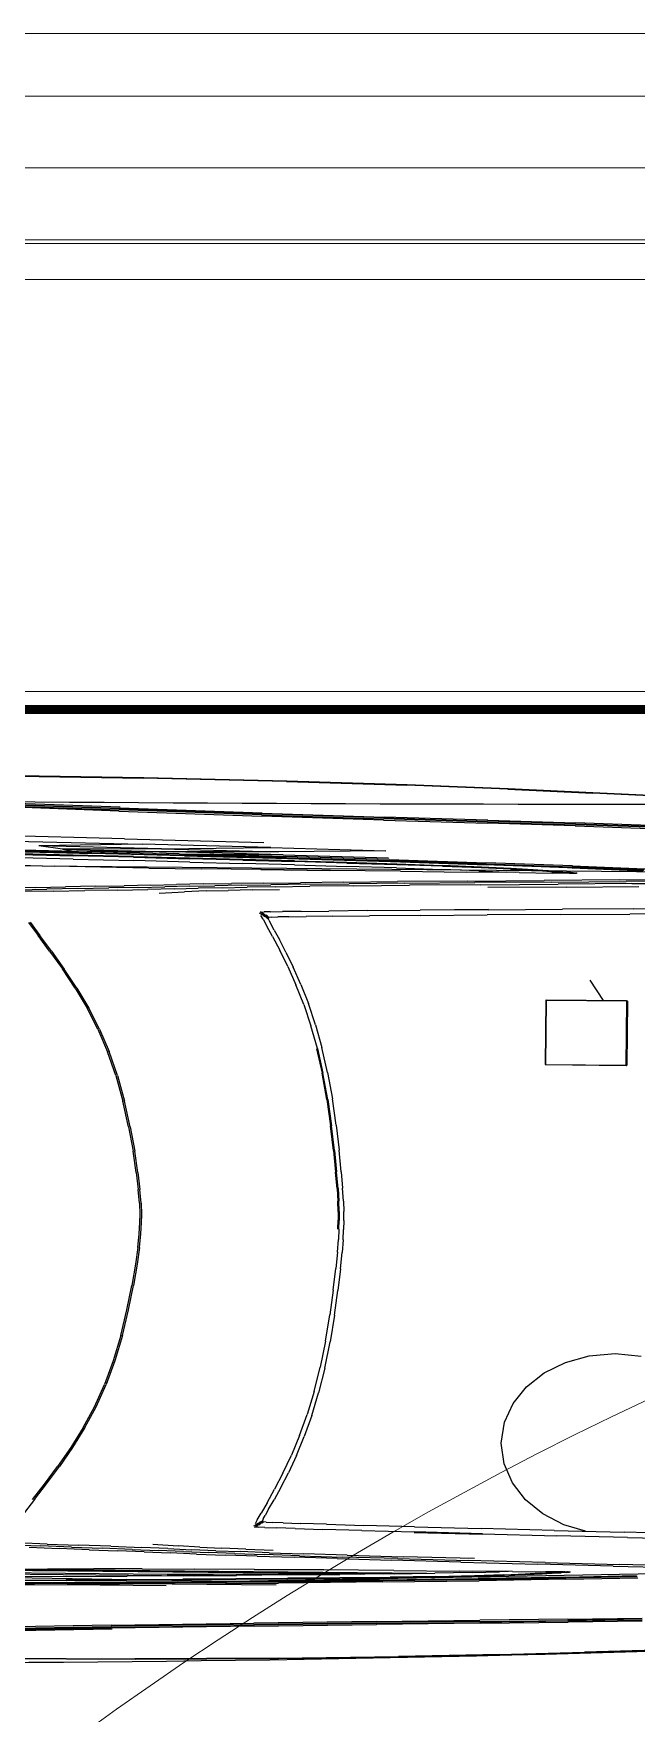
# Model space of a CAD drawing. Extents: x 526875 to 527530, y 3493038 to 3493574.
# Drawn here: x 527105.92 to 527109.29, y 3493321.5 to 3493330.87 of the extents above; entities that cross this region are included whole.
import ezdxf

# ---------------------------------------------------------------- set-up
doc = ezdxf.new("R2010")
doc.units = 0
doc.header["$LTSCALE"] = 2
doc.layers.get('0').update_dxf_attribs({"linetype": 'CONTINUOUS'})
for name, color, linetype in [('L-WATER水景', 5, 'CONTINUOUS'), ('W-_ANTICOLLISION防撞措施', 6, 'CONTINUOUS'), ('W-_BOLLARD系船栓', 4, 'CONTINUOUS'), ('W-PLASTIC_RAILINGS塑木栏杆', 6, 'CONTINUOUS')]:
    doc.layers.add(name, color=color, linetype=linetype)

# ---------------------------------------------------------------- blocks, each defined once
blk = doc.blocks.new('$matou$00000056')
at = {"color": 0, "linetype": 'Continuous'}
for p, q in [((-1582.1, 1999, 0), (-1206.7, 2013, 0)), ((-1206.2, 2012.4, 0), (-1581.7, 1998.4, 0)), ((-1580.9, 1997, 0), (-1205.4, 2011.1, 0)), ((-758.7, 2025.3, 0), (-1206.7, 2013, 0)), ((-1206.2, 2012.4, 0), (-758.2, 2024.8, 0)), ((-757.3, 2023.4, 0), (-1205.4, 2011.1, 0)), ((-758.7, 2025.3, 0), (-226, 2034.5, 0)), ((-225.5, 2034, 0), (-758.2, 2024.8, 0)), ((-757.3, 2023.4, 0), (-224.6, 2032.7, 0)), ((403.5, 2039, 0), (-226, 2034.5, 0)), ((-225.5, 2034, 0), (404, 2038.6, 0)), ((404.7, 2037.4, 0), (-224.6, 2032.7, 0)), ((-2163.4, 1971.9, 0), (-1897, 1984.8, 0)), ((-1896.6, 1984.2, 0), (-2163, 1971.3, 0)), ((-2162.5, 1969.8, 0), (-1895.9, 1982.8, 0)), ((-1582.1, 1999, 0), (-1897, 1984.8, 0)), ((-1896.6, 1984.2, 0), (-1581.7, 1998.4, 0)), ((-1580.9, 1997, 0), (-1895.9, 1982.8, 0)), ((-667.5, 1875.2, 0), (-1121.4, 1862.4, 0)), ((-667.5, 1875.2, 0), (-136.6, 1891.7, 0)), ((-135.8, 1888.1, 0), (-666.7, 1871.5, 0)), ((-666.1, 1867.1, 0), (-135.3, 1883.6, 0)), ((-135, 1878, 0), (-665.9, 1861.5, 0)), ((-138.9, 1896.5, 0), (478.2, 1917.2, 0)), ((480.1, 1912.8, 0), (-136.6, 1891.7, 0)), ((-135.8, 1888.1, 0), (480.9, 1909.3, 0)), ((481.3, 1904.9, 0), (-135.3, 1883.6, 0)), ((-135, 1878, 0), (481.5, 1899.1, 0)), ((-2110.4, 1834.9, 0), (-1834, 1843.2, 0)), ((-1833.4, 1839.4, 0), (-2109.9, 1831, 0)), ((-2109.6, 1826.5, 0), (-1833, 1834.9, 0)), ((-1832.8, 1829.2, 0), (-2109.3, 1820.7, 0)), ((-1507.3, 1852.1, 0), (-1834, 1843.2, 0)), ((-1833.4, 1839.4, 0), (-1506.6, 1848.3, 0)), ((-1506.2, 1843.7, 0), (-1833, 1834.9, 0)), ((-1832.8, 1829.2, 0), (-1505.9, 1838.1, 0)), ((-1507.3, 1852.1, 0), (-1121.4, 1862.4, 0)), ((-1120.6, 1858.6, 0), (-1506.6, 1848.3, 0)), ((-1506.2, 1843.7, 0), (-1120.2, 1854.1, 0)), ((-1119.9, 1848.5, 0), (-1505.9, 1838.1, 0)), ((-1120.6, 1858.6, 0), (-666.7, 1871.5, 0)), ((-666.1, 1867.1, 0), (-1120.2, 1854.1, 0)), ((-1119.9, 1848.5, 0), (-665.9, 1861.5, 0)), ((-360.8, 1682.9, 0), (30.1, 1690.6, 0)), ((30.1, 1690.6, 0), (-338.7, 1691.3, 0)), ((378.7, 1688.4, 0), (1.3, 1681.1, 0)), ((8.9, 1682, 0), (387, 1689.3, 0)), ((390.5, 1690.7, 0), (12.4, 1683.5, 0)), ((14.5, 1685.8, 0), (392.6, 1693.1, 0)), ((411.8, 1697.7, 0), (30.1, 1690.6, 0)), ((-1824.4, 1643.9, 0), (-2092.7, 1633.3, 0)), ((-2090.1, 1628.8, 0), (-1823.2, 1639.4, 0)), ((-1822.8, 1637.1, 0), (-2089, 1626.5, 0)), ((-2087.5, 1625, 0), (-1822.4, 1635.6, 0)), ((-1823.2, 1634.7, 0), (-2085.9, 1624.2, 0)), ((-1837.5, 1633.7, 0), (-1707.2, 1638, 0)), ((-1824.4, 1643.9, 0), (-1502.6, 1654.4, 0)), ((-1502.4, 1649.9, 0), (-1823.2, 1639.4, 0)), ((-1823.2, 1634.7, 0), (-1504.9, 1645.2, 0)), ((-1822.8, 1637.1, 0), (-1502.7, 1647.5, 0)), ((-1503.3, 1646, 0), (-1822.4, 1635.6, 0)), ((-1707.2, 1638, 0), (-1498.5, 1644.7, 0)), ((-1677.6, 1623.8, 0), (-1596, 1628.6, 0)), ((-1594.7, 1628.1, 0), (-1675.4, 1623.3, 0)), ((-1674, 1622.6, 0), (-1593.8, 1627.3, 0)), ((-1592.9, 1626.2, 0), (-1672.7, 1621.6, 0)), ((-1485.8, 1633.7, 0), (-1596, 1628.6, 0)), ((-1594.7, 1628.1, 0), (-1485.1, 1633.2, 0)), ((-1484.6, 1632.4, 0), (-1593.8, 1627.3, 0)), ((-1592.9, 1626.2, 0), (-1484.1, 1631.3, 0)), ((-1147.7, 1655.2, 0), (-1504.9, 1645.2, 0)), ((-1503.3, 1646, 0), (-1145.5, 1656.1, 0)), ((-1143.8, 1657.6, 0), (-1502.7, 1647.5, 0)), ((-1141.7, 1664.6, 0), (-1502.6, 1654.4, 0)), ((-1502.4, 1649.9, 0), (-1142.8, 1660, 0)), ((-1485.8, 1633.7, 0), (-1341, 1639, 0)), ((-1340.7, 1638.5, 0), (-1485.1, 1633.2, 0)), ((-1484.6, 1632.4, 0), (-1340.5, 1637.7, 0)), ((-1340.3, 1636.5, 0), (-1484.1, 1631.3, 0)), ((-1170.7, 1644.3, 0), (-1341, 1639, 0)), ((-1340.7, 1638.5, 0), (-1170.7, 1643.7, 0)), ((-1170.6, 1642.9, 0), (-1340.5, 1637.7, 0)), ((-1340.3, 1636.5, 0), (-1170.5, 1641.8, 0)), ((-1169.3, 1626.3, 0), (-1336.6, 1621.2, 0)), ((366.5, 1625.7, 0), (-1187.9, 1625.7, 0)), ((-1177.8, 1626, 0), (-341.3, 1639.7, 0)), ((-1170.7, 1644.3, 0), (-983.9, 1649.4, 0)), ((-984, 1648.8, 0), (-1170.7, 1643.7, 0)), ((-1170.6, 1642.9, 0), (-984, 1648, 0)), ((-984, 1646.9, 0), (-1170.5, 1641.8, 0)), ((-1169.3, 1626.3, 0), (-984, 1631.3, 0)), ((-1147.7, 1655.2, 0), (-768.2, 1664.7, 0)), ((393.4, 1626.5, 0), (-1146.2, 1626.5, 0)), ((-764, 1665.6, 0), (-1145.5, 1656.1, 0)), ((-1143.8, 1657.6, 0), (-761.5, 1667.1, 0)), ((-760, 1669.5, 0), (-1142.8, 1660, 0)), ((-1141.7, 1664.6, 0), (-756.3, 1674.1, 0)), ((-984, 1648.8, 0), (-789.8, 1653.6, 0)), ((-789.8, 1652.8, 0), (-984, 1648, 0)), ((-984, 1646.9, 0), (-789.9, 1651.7, 0)), ((-790.2, 1636.2, 0), (-984, 1631.3, 0)), ((-789.7, 1654.2, 0), (-983.9, 1649.4, 0)), ((-790.2, 1636.2, 0), (-597.8, 1640.5, 0)), ((-597.2, 1656, 0), (-789.9, 1651.7, 0)), ((-597, 1658, 0), (-789.8, 1653.6, 0)), ((-789.8, 1652.8, 0), (-597.1, 1657.2, 0)), ((-789.7, 1654.2, 0), (-596.9, 1658.6, 0)), ((-380.4, 1673.4, 0), (-768.2, 1664.7, 0)), ((-764, 1665.6, 0), (-374.2, 1674.3, 0)), ((-371, 1675.8, 0), (-761.5, 1667.1, 0)), ((-760, 1669.5, 0), (-369.1, 1678.2, 0)), ((-360.8, 1682.9, 0), (-756.3, 1674.1, 0)), ((-360.8, 1682.9, 0), (-747.3, 1682.3, 0)), ((-341.3, 1639.7, 0), (-599.2, 1640.5, 0)), ((-400.6, 1644.6, 0), (-597.8, 1640.5, 0)), ((-597.2, 1656, 0), (-399.8, 1660.2, 0)), ((-399.7, 1661.3, 0), (-597.1, 1657.2, 0)), ((-597, 1658, 0), (-399.6, 1662.1, 0)), ((-399.4, 1662.7, 0), (-596.9, 1658.6, 0)), ((831, 1643.7, 0), (-441.8, 1643.7, 0)), ((-400.6, 1644.6, 0), (-192.4, 1648.7, 0)), ((-191.4, 1664.3, 0), (-399.8, 1660.2, 0)), ((-399.7, 1661.3, 0), (-191.3, 1665.4, 0)), ((-191.2, 1666.3, 0), (-399.6, 1662.1, 0)), ((-399.4, 1662.7, 0), (-191, 1666.8, 0)), ((-190.7, 1667.4, 0), (-399.1, 1663.2, 0)), ((-380.4, 1673.4, 0), (1.3, 1681.1, 0)), ((8.9, 1682, 0), (-374.2, 1674.3, 0)), ((-371, 1675.8, 0), (12.4, 1683.5, 0)), ((14.5, 1685.8, 0), (-369.1, 1678.2, 0)), ((-341.3, 1639.7, 0), (740.7, 1639.7, 0)), ((33.1, 1653.1, 0), (-192.4, 1648.7, 0)), ((-191.4, 1664.3, 0), (34, 1668.7, 0)), ((34.1, 1669.8, 0), (-191.3, 1665.4, 0)), ((-191.2, 1666.3, 0), (34.2, 1670.7, 0)), ((34.4, 1671.2, 0), (-191, 1666.8, 0)), ((-190.7, 1667.4, 0), (34.7, 1671.8, 0)), ((-36.6, 1679.9, 0), (292, 1686.4, 0)), ((33.1, 1653.1, 0), (281.9, 1658, 0)), ((282.8, 1673.6, 0), (34, 1668.7, 0)), ((34.1, 1669.8, 0), (282.8, 1674.7, 0)), ((283, 1675.5, 0), (34.2, 1670.7, 0)), ((34.4, 1671.2, 0), (283.1, 1676.1, 0)), ((-2261.9, 1577.4, 0), (-2024, 1572.9, 0)), ((-2000.1, 1580.2, 0), (-2239.2, 1584.8, 0)), ((-1746.5, 1567.2, 0), (-2024, 1572.9, 0)), ((-2000.1, 1580.2, 0), (-1719.4, 1574.4, 0)), ((-1841.6, 1610, 0), (-1835.8, 1609.8, 0)), ((-1813.6, 1609.5, 0), (-1839.1, 1609.6, 0)), ((-1827, 1611.8, 0), (-1838, 1610.6, 0)), ((-1832.4, 1610.5, 0), (-1838, 1610.6, 0)), ((-1832.4, 1610.5, 0), (-1835.8, 1609.8, 0)), ((-1834.2, 1609.6, 0), (-1835.8, 1609.8, 0)), ((-1833.6, 1609.6, 0), (-1835.8, 1609.8, 0)), ((-1832.4, 1610.5, 0), (-1821.8, 1611.5, 0)), ((-1832.4, 1610.5, 0), (-1828.4, 1610, 0)), ((-1830.6, 1609.6, 0), (-1828.4, 1610, 0)), ((-1818.2, 1611, 0), (-1828.4, 1610, 0)), ((-1826.7, 1609.5, 0), (-1828.4, 1610, 0)), ((-1827, 1611.8, 0), (-1807.3, 1613.5, 0)), ((-1802.7, 1613.2, 0), (-1821.8, 1611.5, 0)), ((-1820.6, 1609.5, 0), (-1814.9, 1610.1, 0)), ((-1818.2, 1611, 0), (-1799.5, 1612.6, 0)), ((-1818.2, 1611, 0), (-1814.9, 1610.1, 0)), ((-1796.6, 1611.7, 0), (-1814.9, 1610.1, 0)), ((-1812.9, 1609.5, 0), (-1814.9, 1610.1, 0)), ((-1813.6, 1609.5, 0), (-1747.9, 1609.5, 0)), ((-1777.4, 1616, 0), (-1807.3, 1613.5, 0)), ((-1802.7, 1613.2, 0), (-1773.6, 1615.7, 0)), ((-1771, 1615.1, 0), (-1799.5, 1612.6, 0)), ((-1796.6, 1611.7, 0), (-1768.6, 1614.1, 0)), ((-1777.4, 1616, 0), (-1736.1, 1619.5, 0)), ((-1733.1, 1619.1, 0), (-1773.6, 1615.7, 0)), ((-1771, 1615.1, 0), (-1731.1, 1618.5, 0)), ((-1729.2, 1617.4, 0), (-1768.6, 1614.1, 0)), ((-1625.2, 1609.8, 0), (-1747.9, 1609.5, 0)), ((-1746.5, 1567.2, 0), (-1460.8, 1561.2, 0)), ((-1677.6, 1623.8, 0), (-1736.1, 1619.5, 0)), ((-1733.1, 1619.1, 0), (-1675.4, 1623.3, 0)), ((-1674, 1622.6, 0), (-1731.1, 1618.5, 0)), ((-1729.2, 1617.4, 0), (-1672.7, 1621.6, 0)), ((-1433.4, 1568.4, 0), (-1719.4, 1574.4, 0)), ((-1625.2, 1609.8, 0), (-1428.3, 1610.3, 0)), ((-1610.3, 1609.9, 0), (-1578, 1611.7, 0)), ((-1476.1, 1616.2, 0), (-1578, 1611.7, 0)), ((-1476.1, 1616.2, 0), (-1336.6, 1621.2, 0)), ((-1433.4, 1568.4, 0), (-1173.9, 1562.7, 0)), ((-1184.6, 1610.8, 0), (-1428.3, 1610.3, 0)), ((239.2, 1622.1, 0), (-1306.8, 1622.1, 0)), ((322.2, 1624.4, 0), (-1232.4, 1624.4, 0)), ((-1184.6, 1610.8, 0), (-921.1, 1611.5, 0)), ((-973, 1557.7, 0), (-1173.9, 1562.7, 0)), ((-923.7, 1611.4, 0), (-666.7, 1612.2, 0)), ((-665.1, 1612.3, 0), (-921.1, 1611.5, 0)), ((-665.1, 1612.3, 0), (-443.8, 1613.1, 0)), ((-247.9, 1614.2, 0), (-443.8, 1613.1, 0)), ((-247.9, 1614.2, 0), (-68.3, 1616, 0)), ((104.2, 1618.9, 0), (-68.3, 1616, 0)), ((279.2, 1623, 0), (104.2, 1618.9, 0)), ((-1484, 1551.8, 0), (-1218.3, 1546.2, 0)), ((-1199.3, 1555.5, 0), (-1460.8, 1561.2, 0)), ((-1010.2, 1541.4, 0), (-1218.3, 1546.2, 0)), ((-1199.3, 1555.5, 0), (-994.3, 1550.5, 0)), ((-1010.2, 1541.4, 0), (-848.1, 1537.1, 0)), ((-832.9, 1546.2, 0), (-994.3, 1550.5, 0)), ((-973, 1557.7, 0), (-812.9, 1553.4, 0)), ((-720.3, 1533.4, 0), (-848.1, 1537.1, 0)), ((-832.9, 1546.2, 0), (-702.3, 1542.6, 0)), ((-675.9, 1550.2, 0), (-812.9, 1553.4, 0)), ((-633.1, 1517.5, 0), (-734.7, 1520.9, 0)), ((-720.3, 1533.4, 0), (-615.2, 1529.9, 0)), ((-592.6, 1539.1, 0), (-702.3, 1542.6, 0)), ((-675.9, 1550.2, 0), (-556.8, 1547.1, 0)), ((-633.1, 1517.5, 0), (-544.2, 1514.4, 0)), ((-521.4, 1526.5, 0), (-615.2, 1529.9, 0)), ((-592.6, 1539.1, 0), (-493.9, 1535.6, 0)), ((-450.3, 1543.3, 0), (-556.8, 1547.1, 0)), ((-462.3, 1510.8, 0), (-544.2, 1514.4, 0)), ((-521.4, 1526.5, 0), (-432.9, 1522.9, 0)), ((-400.9, 1531.9, 0), (-493.9, 1535.6, 0)), ((-462.3, 1510.8, 0), (-381.5, 1506.2, 0)), ((-450.3, 1543.3, 0), (-351.5, 1539.2, 0)), ((-343.7, 1518.7, 0), (-432.9, 1522.9, 0)), ((-400.9, 1531.9, 0), (-308.4, 1528.1, 0)), ((-287, 1498.7, 0), (-381.5, 1506.2, 0)), ((-255.7, 1535.4, 0), (-351.5, 1539.2, 0)), ((-343.7, 1518.7, 0), (-245.9, 1514.5, 0)), ((-210.2, 1524.2, 0), (-308.4, 1528.1, 0)), ((-255.7, 1535.4, 0), (-157.2, 1531.6, 0)), ((-131.5, 1510.9, 0), (-245.9, 1514.5, 0)), ((-210.2, 1524.2, 0), (-100.2, 1520.3, 0)), ((-50, 1527.5, 0), (-157.2, 1531.6, 0)), ((-131.5, 1510.9, 0), (-10.7, 1507.3, 0)), ((15.2, 1516.3, 0), (-100.2, 1520.3, 0)), ((-50, 1527.5, 0), (61.4, 1523.2, 0)), ((106.4, 1503.4, 0), (-10.7, 1507.3, 0)), ((15.2, 1516.3, 0), (129.9, 1512.2, 0)), ((172.4, 1518.9, 0), (61.4, 1523.2, 0)), ((106.4, 1503.4, 0), (216.6, 1499.4, 0)), ((239.3, 1508.1, 0), (129.9, 1512.2, 0)), ((-2051.9, 1446.9, 0), (-2266.4, 1451, 0)), ((-2051.9, 1446.9, 0), (-1788.8, 1441.7, 0)), ((-1512.8, 1436.1, 0), (-1788.8, 1441.7, 0)), ((-1259.2, 1432.8, 0), (-1513, 1438.1, 0)), ((-2251.4, 1426.5, 0), (-2039.2, 1422.3, 0)), ((-1779.4, 1417.2, 0), (-2039.2, 1422.3, 0)), ((-1895.3, 1419.5, 0), (-1815.1, 1390.8, 0)), ((-1815.1, 1390.8, 0), (-1737.1, 1341.1, 0)), ((-1779.4, 1417.2, 0), (-1507.7, 1411.7, 0)), ((-1512.8, 1436.1, 0), (-1259.4, 1430.8, 0)), ((-1259.6, 1406.5, 0), (-1507.7, 1411.7, 0)), ((-1259.6, 1406.5, 0), (-1070.9, 1402.2, 0)), ((-1064.4, 1426.4, 0), (-1259.4, 1430.8, 0)), ((-932.6, 1398.8, 0), (-1070.9, 1402.2, 0)), ((-1064.4, 1426.4, 0), (-919.3, 1422.8, 0)), ((-932.6, 1398.8, 0), (-835.7, 1396.2, 0)), ((-816.2, 1420, 0), (-919.3, 1422.8, 0)), ((-771.2, 1394.3, 0), (-835.7, 1396.2, 0)), ((-816.2, 1420, 0), (-746.7, 1418, 0)), ((-771.2, 1394.3, 0), (-730.3, 1393.1, 0)), ((-702.7, 1416.8, 0), (-746.7, 1418, 0)), ((-707.4, 1392.1, 0), (-730.3, 1393.1, 0)), ((-707.4, 1392.1, 0), (-697.4, 1390.8, 0)), ((-696.7, 1376.9, 0), (-703.9, 1360.3, 0)), ((-702.7, 1416.8, 0), (-678.2, 1415.7, 0)), ((-691.3, 1395.6, 0), (-697.4, 1390.8, 0)), ((-694.7, 1388.7, 0), (-697.4, 1390.8, 0)), ((-696.7, 1376.9, 0), (-694.1, 1385.2, 0)), ((-694.7, 1388.7, 0), (-688.6, 1393.4, 0)), ((-694.7, 1388.7, 0), (-694.1, 1385.2, 0)), ((-688, 1390, 0), (-694.1, 1385.2, 0)), ((-691.3, 1395.6, 0), (-685.5, 1400.2, 0)), ((-674.9, 1381.3, 0), (-689, 1349.9, 0)), ((-682.9, 1398, 0), (-688.6, 1393.4, 0)), ((-688, 1390, 0), (-682.2, 1394.5, 0)), ((-680.3, 1404.3, 0), (-685.5, 1400.2, 0)), ((-682.9, 1398, 0), (-677.6, 1402.1, 0)), ((-677, 1398.6, 0), (-682.2, 1394.5, 0)), ((-680.3, 1404.3, 0), (-675.9, 1407.8, 0)), ((-667.5, 1414.3, 0), (-678.2, 1415.7, 0)), ((-673.2, 1405.6, 0), (-677.6, 1402.1, 0)), ((-677, 1398.6, 0), (-672.6, 1402, 0)), ((-672.6, 1410.4, 0), (-675.9, 1407.8, 0)), ((-674.9, 1381.3, 0), (-667.1, 1399.5, 0)), ((-673.2, 1405.6, 0), (-669.9, 1408.2, 0)), ((-672.6, 1410.4, 0), (-670, 1412.5, 0)), ((-669.3, 1404.6, 0), (-672.6, 1402, 0)), ((-667.5, 1414.3, 0), (-670, 1412.5, 0)), ((-667.2, 1410.3, 0), (-669.9, 1408.2, 0)), ((-669.3, 1404.6, 0), (-666.6, 1406.7, 0)), ((-667.5, 1414.3, 0), (-664.9, 1416.2, 0)), ((-667.2, 1410.3, 0), (-664.8, 1412.1, 0)), ((-664.2, 1408.5, 0), (-666.6, 1406.7, 0)), ((-664.2, 1408.5, 0), (-661.5, 1410.3, 0)), ((-1737.1, 1341.1, 0), (-1671.9, 1276, 0)), ((-716.7, 1331.8, 0), (-736.5, 1287.9, 0)), ((-716.7, 1331.8, 0), (-703.9, 1360.3, 0)), ((-710.9, 1301.3, 0), (-689, 1349.9, 0)), ((154.9, 1296.3, 0), (191.7, 1357.2, 0)), ((-1671.9, 1276, 0), (-1622.3, 1197.9, 0)), ((-761.3, 1230.3, 0), (-736.5, 1287.9, 0)), ((-710.9, 1301.3, 0), (-738.2, 1238.1, 0)), ((154.9, 1296.3, 0), (110.9, 1223.4, 0)), ((161.5, 1296.7, 0), (117.8, 1224.2, 0)), ((-1622.3, 1197.9, 0), (-1590.6, 1109.4, 0)), ((-761.3, 1230.3, 0), (-789.1, 1160.6, 0)), ((-768.5, 1162.9, 0), (-738.2, 1238.1, 0)), ((110.9, 1223.4, 0), (63, 1141.3, 0)), ((117.8, 1224.2, 0), (69.7, 1142, 0)), ((-818.2, 1080.3, 0), (-789.1, 1160.6, 0)), ((-768.5, 1162.9, 0), (-799.6, 1078.3, 0)), ((14.8, 1052.7, 0), (63, 1141.3, 0)), ((21.2, 1053, 0), (69.7, 1142, 0)), ((-1590.6, 1109.4, 0), (-1579.5, 1013.1, 0)), ((-818.2, 1080.3, 0), (-846.6, 991.3, 0)), ((-829.1, 987, 0), (-799.6, 1078.3, 0)), ((-1579.5, 1013.1, 0), (-1590.6, 916.7, 0)), ((-30.1, 960.2, 0), (14.8, 1052.7, 0)), ((-23.8, 960.3, 0), (21.2, 1053, 0)), ((-873.5, 893.5, 0), (-846.6, 991.3, 0)), ((-829.1, 987, 0), (-856.5, 888.6, 0)), ((-30.1, 960.2, 0), (-71, 862.8, 0)), ((-23.8, 960.3, 0), (-64.9, 862.6, 0)), ((-1590.6, 916.7, 0), (-1622.3, 828.2, 0)), ((-873.5, 893.5, 0), (-898.3, 787.2, 0)), ((-881.4, 782.6, 0), (-856.5, 888.6, 0)), ((-1622.3, 828.2, 0), (-1671.9, 750.1, 0)), ((-71, 862.8, 0), (-107.7, 759.2, 0)), ((-64.9, 862.6, 0), (-101.6, 759, 0)), ((-1671.9, 750.1, 0), (-1737.1, 685, 0)), ((-920.4, 672.6, 0), (-898.3, 787.2, 0)), ((-881.4, 782.6, 0), (-903.3, 668.8, 0)), ((-139.7, 648.6, 0), (-107.7, 759.2, 0)), ((-133.5, 648.4, 0), (-101.6, 759, 0)), ((-1815.1, 635.3, 0), (-1903.6, 603.7, 0)), ((-1737.1, 685, 0), (-1815.1, 635.3, 0)), ((-920.4, 672.6, 0), (-939, 549.8, 0)), ((-921.8, 546.7, 0), (-903.3, 668.8, 0)), ((-166.6, 530, 0), (-139.7, 648.6, 0)), ((-160.4, 529.7, 0), (-133.5, 648.4, 0)), ((-2000, 592.6, 0), (-2096.3, 603.7, 0)), ((-1903.6, 603.7, 0), (-2000, 592.6, 0)), ((-954.2, 426.7, 0), (-939, 549.8, 0)), ((-921.8, 546.7, 0), (-937, 424.3, 0)), ((-166.6, 530, 0), (-188.6, 410.6, 0)), ((-160.4, 529.7, 0), (-182.4, 410.4, 0)), ((-954.2, 426.7, 0), (-966.1, 311.2, 0)), ((-948.9, 309.4, 0), (-937, 424.3, 0)), ((-188.6, 410.6, 0), (-205.8, 297.7, 0)), ((-182.4, 410.4, 0), (-199.6, 297.4, 0)), ((-974.9, 211.1, 0), (-966.1, 311.2, 0)), ((-948.9, 309.4, 0), (-957.6, 209.7, 0)), ((-218.4, 198.4, 0), (-205.8, 297.7, 0)), ((-212.3, 198.1, 0), (-199.6, 297.4, 0)), ((-974.9, 211.1, 0), (-980.5, 134.2, 0)), ((-963.2, 133.3, 0), (-957.6, 209.7, 0)), ((-226.5, 119.8, 0), (-218.4, 198.4, 0)), ((-220.4, 119.6, 0), (-212.3, 198.1, 0)), ((-983.7, 74.7, 0), (-980.5, 134.2, 0)), ((-963.2, 133.3, 0), (-966.4, 74.2, 0)), ((-983.7, 74.7, 0), (-985.1, 26.9, 0)), ((-967.8, 26.7, 0), (-966.4, 74.2, 0)), ((-226.5, 119.8, 0), (-231.1, 56.6, 0)), ((-220.4, 119.6, 0), (-225, 56.5, 0)), ((-985.4, -15.1, 0), (-985.1, 26.9, 0)), ((-967.8, 26.7, 0), (-968.1, -15.1, 0)), ((-964.1, 26.6, 0), (-964.4, -15.1, 0)), ((-233.1, 3.9, 0), (-233.3, -15.1, 0)), ((-231.1, 56.6, 0), (-233.1, 3.9, 0)), ((-227.1, 3.8, 0), (-227.2, -15.1, 0)), ((-225, 56.5, 0), (-227.1, 3.8, 0)), ((-985.4, -15.1, 0), (-985.1, -57.1, 0)), ((-983.7, -104.9, 0), (-985.1, -57.1, 0)), ((-967.8, -56.8, 0), (-968.1, -15.1, 0)), ((-967.8, -56.8, 0), (-966.4, -104.3, 0)), ((-964.1, -56.8, 0), (-964.4, -15.1, 0)), ((-964.1, -56.8, 0), (-962.7, -104.2, 0)), ((-233.1, -34, 0), (-233.3, -15.1, 0)), ((-231.1, -86.8, 0), (-233.1, -34, 0)), ((-227.1, -34, 0), (-227.2, -15.1, 0)), ((-225, -86.7, 0), (-227.1, -34, 0)), ((-983.7, -104.9, 0), (-980.5, -164.3, 0)), ((-963.2, -163.4, 0), (-966.4, -104.3, 0)), ((-959.5, -163.3, 0), (-962.7, -104.2, 0)), ((-231.1, -86.8, 0), (-226.5, -149.9, 0)), ((-225, -86.7, 0), (-220.4, -149.7, 0)), ((-974.9, -241.2, 0), (-980.5, -164.3, 0)), ((-963.2, -163.4, 0), (-957.6, -239.9, 0)), ((-959.5, -163.3, 0), (-953.9, -239.7, 0)), ((-218.4, -228.5, 0), (-226.5, -149.9, 0)), ((-212.3, -228.3, 0), (-220.4, -149.7, 0)), ((-974.9, -241.2, 0), (-966.1, -341.4, 0)), ((-948.9, -339.5, 0), (-957.6, -239.9, 0)), ((-945.2, -339.2, 0), (-953.9, -239.7, 0)), ((-218.4, -228.5, 0), (-205.8, -327.9, 0)), ((-212.3, -228.3, 0), (-199.6, -327.6, 0)), ((-954.2, -456.9, 0), (-966.1, -341.4, 0)), ((-948.9, -339.5, 0), (-937, -454.5, 0)), ((-945.2, -339.2, 0), (-933.3, -454, 0)), ((-188.6, -440.8, 0), (-205.8, -327.9, 0)), ((-182.4, -440.5, 0), (-199.6, -327.6, 0)), ((-954.2, -456.9, 0), (-939, -580, 0)), ((-921.8, -576.9, 0), (-937, -454.5, 0)), ((-918.1, -576.3, 0), (-933.3, -454, 0)), ((-188.6, -440.8, 0), (-166.6, -560.2, 0)), ((-182.4, -440.5, 0), (-160.4, -559.9, 0)), ((-139.7, -678.8, 0), (-166.6, -560.2, 0)), ((-133.5, -678.5, 0), (-160.4, -559.9, 0)), ((-920.4, -702.8, 0), (-939, -580, 0)), ((-921.8, -576.9, 0), (-903.3, -699, 0)), ((-918.1, -576.3, 0), (-899.6, -698.2, 0)), ((-139.7, -678.8, 0), (-107.7, -789.4, 0)), ((-133.5, -678.5, 0), (-101.6, -789.2, 0)), ((-2031.7, -748.2, 0), (-2032.7, -749.3, 0)), ((-2032.7, -1047.6, 0), (-2032.7, -749.3, 0)), ((-2031, -749.3, 0), (-2032.7, -749.3, 0)), ((-2030, -748.2, 0), (-2031.7, -748.2, 0)), ((-2030, -748.2, 0), (-2031, -749.3, 0)), ((-2031, -1047.6, 0), (-2031, -749.3, 0)), ((-2029.6, -749.3, 0), (-2031, -749.3, 0)), ((-1730.8, -748.2, 0), (-2030, -748.2, 0)), ((-2029.6, -749.3, 0), (-2030, -748.2, 0)), ((-2029.6, -1047.6, 0), (-2029.6, -749.3, 0)), ((-1730.5, -749.3, 0), (-2029.6, -749.3, 0)), ((-1729.8, -749.3, 0), (-1730.8, -748.2, 0)), ((-1730.5, -749.3, 0), (-1730.8, -748.2, 0)), ((-1730.5, -749.3, 0), (-1729.8, -749.3, 0)), ((-1730.5, -1047.6, 0), (-1730.5, -749.3, 0)), ((-1729.8, -1047.6, 0), (-1729.8, -749.3, 0)), ((-920.4, -702.8, 0), (-898.3, -817.4, 0)), ((-881.4, -812.8, 0), (-903.3, -699, 0)), ((-877.7, -811.9, 0), (-899.6, -698.2, 0)), ((-71, -892.9, 0), (-107.7, -789.4, 0)), ((-64.9, -892.8, 0), (-101.6, -789.2, 0)), ((-873.5, -923.7, 0), (-898.3, -817.4, 0)), ((-881.4, -812.8, 0), (-856.5, -918.7, 0)), ((-873.5, -923.7, 0), (-846.6, -1021.4, 0)), ((-829.1, -1017.2, 0), (-856.5, -918.7, 0)), ((-71, -892.9, 0), (-30.1, -990.4, 0)), ((-64.9, -892.8, 0), (-23.8, -990.5, 0)), ((14.8, -1082.9, 0), (-30.1, -990.4, 0)), ((21.2, -1083.2, 0), (-23.8, -990.5, 0)), ((-2032.7, -1047.6, 0), (-2031.7, -1048.7, 0)), ((-2031, -1047.6, 0), (-2032.7, -1047.6, 0)), ((-1730.8, -1048.7, 0), (-2031.7, -1048.7, 0)), ((-2030, -1048.7, 0), (-2031.7, -1048.7, 0)), ((-2031, -1047.6, 0), (-2030, -1048.7, 0)), ((-2029.6, -1047.6, 0), (-2031, -1047.6, 0)), ((-2029.6, -1047.6, 0), (-2030, -1048.7, 0)), ((-2030, -1048.7, 0), (-1730.8, -1048.7, 0)), ((-2029.6, -1047.6, 0), (-1730.5, -1047.6, 0)), ((-1943.5, -1048.7, 0), (-1893.2, -1142.5, 0)), ((-1730.8, -1048.7, 0), (-1729.8, -1047.6, 0)), ((-1730.5, -1047.6, 0), (-1730.8, -1048.7, 0)), ((-1730.5, -1047.6, 0), (-1729.8, -1047.6, 0)), ((-818.2, -1110.5, 0), (-846.6, -1021.4, 0)), ((-829.1, -1017.2, 0), (-799.6, -1108.5, 0)), ((-818.2, -1110.5, 0), (-789.1, -1190.7, 0)), ((-768.5, -1193.1, 0), (-799.6, -1108.5, 0)), ((14.8, -1082.9, 0), (63, -1171.5, 0)), ((21.2, -1083.2, 0), (69.7, -1172.2, 0)), ((-1893.2, -1142.5, 0), (-1893.2, -1142.5, 0)), ((110.9, -1253.5, 0), (63, -1171.5, 0)), ((117.8, -1254.4, 0), (69.7, -1172.2, 0)), ((-761.3, -1260.5, 0), (-789.1, -1190.7, 0)), ((-768.5, -1193.1, 0), (-738.2, -1268.2, 0)), ((-761.3, -1260.5, 0), (-736.5, -1318.1, 0)), ((-710.9, -1331.4, 0), (-738.2, -1268.2, 0)), ((110.9, -1253.5, 0), (154.9, -1326.5, 0)), ((117.8, -1254.4, 0), (161.5, -1326.9, 0)), ((-716.7, -1362, 0), (-736.5, -1318.1, 0)), ((-716.7, -1362, 0), (-703.9, -1390.5, 0)), ((-710.9, -1331.4, 0), (-689, -1380.1, 0)), ((191.7, -1387.4, 0), (154.9, -1326.5, 0)), ((197.6, -1387, 0), (161.5, -1326.9, 0)), ((-1259.6, -1436.7, 0), (-1507.7, -1441.9, 0)), ((-1259.6, -1436.7, 0), (-1070.9, -1432.4, 0)), ((-932.6, -1429, 0), (-1070.9, -1432.4, 0)), ((-932.6, -1429, 0), (-835.7, -1426.4, 0)), ((-771.2, -1424.5, 0), (-835.7, -1426.4, 0)), ((-771.2, -1424.5, 0), (-730.3, -1423.3, 0)), ((-707.4, -1422.3, 0), (-730.3, -1423.3, 0)), ((-707.4, -1422.3, 0), (-697.4, -1421, 0)), ((-696.7, -1407.1, 0), (-703.9, -1390.5, 0)), ((-694.7, -1418.8, 0), (-697.4, -1421, 0)), ((-691.3, -1425.8, 0), (-697.4, -1421, 0)), ((-696.7, -1407.1, 0), (-694.1, -1415.4, 0)), ((-694.7, -1418.8, 0), (-694.1, -1415.4, 0)), ((-694.7, -1418.8, 0), (-688.6, -1423.6, 0)), ((-688, -1420.1, 0), (-694.1, -1415.4, 0)), ((-691.3, -1425.8, 0), (-685.5, -1430.3, 0)), ((-674.9, -1411.5, 0), (-689, -1380.1, 0)), ((-682.9, -1428.2, 0), (-688.6, -1423.6, 0)), ((-688, -1420.1, 0), (-682.2, -1424.6, 0)), ((-680.3, -1434.5, 0), (-685.5, -1430.3, 0)), ((-682.9, -1428.2, 0), (-677.6, -1432.3, 0)), ((-677, -1428.7, 0), (-682.2, -1424.6, 0)), ((-680.3, -1434.5, 0), (-675.9, -1438, 0)), ((-673.2, -1435.8, 0), (-677.6, -1432.3, 0)), ((-677, -1428.7, 0), (-672.6, -1432.2, 0)), ((-674.9, -1411.5, 0), (-667.1, -1429.7, 0)), ((-673.2, -1435.8, 0), (-669.9, -1438.4, 0)), ((-669.3, -1434.8, 0), (-672.6, -1432.2, 0)), ((-669.3, -1434.8, 0), (-666.6, -1436.8, 0)), ((-664.2, -1438.6, 0), (-666.6, -1436.8, 0)), ((-2051.9, -1477, 0), (-2266.4, -1481.2, 0)), ((-2251.4, -1456.6, 0), (-2039.2, -1452.5, 0)), ((-2051.9, -1477, 0), (-1788.8, -1471.9, 0)), ((-1779.4, -1447.4, 0), (-2039.2, -1452.5, 0)), ((-1512.8, -1466.3, 0), (-1788.8, -1471.9, 0)), ((-1779.4, -1447.4, 0), (-1507.7, -1441.9, 0)), ((-1259.2, -1463, 0), (-1513, -1468.3, 0)), ((-1512.8, -1466.3, 0), (-1259.4, -1461, 0)), ((-1064.4, -1456.6, 0), (-1259.4, -1461, 0)), ((-1064.4, -1456.6, 0), (-919.4, -1453, 0)), ((-816.2, -1450.2, 0), (-919.4, -1453, 0)), ((-816.2, -1450.2, 0), (-746.7, -1448.2, 0)), ((-702.7, -1446.9, 0), (-746.7, -1448.2, 0)), ((-702.7, -1446.9, 0), (-678.2, -1445.9, 0)), ((-667.5, -1444.5, 0), (-678.2, -1445.9, 0)), ((-672.6, -1440.6, 0), (-675.9, -1438, 0)), ((-672.6, -1440.6, 0), (-670, -1442.6, 0)), ((-667.5, -1444.5, 0), (-670, -1442.6, 0)), ((-667.2, -1440.4, 0), (-669.9, -1438.4, 0)), ((-667.5, -1444.5, 0), (-664.9, -1446.4, 0)), ((-667.2, -1440.4, 0), (-664.8, -1442.2, 0)), ((-664.2, -1438.6, 0), (-661.5, -1440.5, 0)), ((-633.1, -1547.7, 0), (-734.7, -1551, 0)), ((-720.3, -1563.5, 0), (-615.2, -1560.1, 0)), ((-633.1, -1547.7, 0), (-544.2, -1544.5, 0)), ((-521.4, -1556.7, 0), (-615.2, -1560.1, 0)), ((-462.3, -1540.9, 0), (-544.2, -1544.5, 0)), ((-521.4, -1556.7, 0), (-432.9, -1553.1, 0)), ((-400.9, -1562, 0), (-493.9, -1565.7, 0)), ((-462.3, -1540.9, 0), (-381.5, -1536.3, 0)), ((-343.7, -1548.9, 0), (-432.9, -1553.1, 0)), ((-400.9, -1562, 0), (-308.4, -1558.3, 0)), ((-287, -1528.9, 0), (-381.5, -1536.3, 0)), ((-343.7, -1548.9, 0), (-245.9, -1544.7, 0)), ((-210.2, -1554.4, 0), (-308.4, -1558.3, 0)), ((-255.7, -1565.6, 0), (-157.2, -1561.8, 0)), ((-131.5, -1541, 0), (-245.9, -1544.7, 0)), ((-210.2, -1554.4, 0), (-100.2, -1550.5, 0)), ((-50, -1557.7, 0), (-157.2, -1561.8, 0)), ((-131.5, -1541, 0), (-10.7, -1537.5, 0)), ((15.2, -1546.5, 0), (-100.2, -1550.5, 0)), ((-50, -1557.7, 0), (61.4, -1553.4, 0)), ((106.4, -1533.6, 0), (-10.7, -1537.5, 0)), ((15.2, -1546.5, 0), (129.9, -1542.4, 0)), ((172.4, -1549, 0), (61.4, -1553.4, 0)), ((106.4, -1533.6, 0), (216.6, -1529.6, 0)), ((239.3, -1538.3, 0), (129.9, -1542.4, 0)), ((172.4, -1549, 0), (278.5, -1544.7, 0)), ((-2045.7, -1593.7, 0), (-2279.4, -1598.3, 0)), ((-2261.9, -1607.6, 0), (-2024, -1603.1, 0)), ((-2000.1, -1610.4, 0), (-2239.2, -1615, 0)), ((-1802.4, -1574.4, 0), (-2071.4, -1580.5, 0)), ((-2045.7, -1593.7, 0), (-1771.7, -1587.9, 0)), ((-1746.5, -1597.4, 0), (-2024, -1603.1, 0)), ((-2000.1, -1610.4, 0), (-1719.4, -1604.6, 0)), ((-1802.4, -1574.4, 0), (-1510.1, -1568.7, 0)), ((-1484, -1582, 0), (-1771.7, -1587.9, 0)), ((-1746.5, -1597.4, 0), (-1460.8, -1591.4, 0)), ((-1433.4, -1598.6, 0), (-1719.4, -1604.6, 0)), ((-1484, -1582, 0), (-1218.4, -1576.4, 0)), ((-1199.3, -1585.6, 0), (-1460.8, -1591.4, 0)), ((-1433.4, -1598.6, 0), (-1173.9, -1592.9, 0)), ((-1010.2, -1571.5, 0), (-1218.4, -1576.4, 0)), ((-1199.3, -1585.6, 0), (-994.3, -1580.7, 0)), ((-973, -1587.8, 0), (-1173.9, -1592.9, 0)), ((-1010.2, -1571.5, 0), (-848.1, -1567.3, 0)), ((-833, -1576.4, 0), (-994.3, -1580.7, 0)), ((-973, -1587.8, 0), (-812.9, -1583.6, 0)), ((-720.3, -1563.5, 0), (-848.1, -1567.3, 0)), ((-833, -1576.4, 0), (-702.3, -1572.7, 0)), ((-675.9, -1580.4, 0), (-812.9, -1583.6, 0)), ((-592.6, -1569.3, 0), (-702.3, -1572.7, 0)), ((-675.9, -1580.4, 0), (-556.8, -1577.3, 0)), ((-592.6, -1569.3, 0), (-493.9, -1565.7, 0)), ((-450.3, -1573.4, 0), (-556.8, -1577.3, 0)), ((-450.3, -1573.4, 0), (-351.5, -1569.4, 0)), ((-255.7, -1565.6, 0), (-351.5, -1569.4, 0)), ((-1824.4, -1674.1, 0), (-2092.7, -1663.4, 0)), ((-2090.1, -1659, 0), (-1823.2, -1669.6, 0)), ((-1822.8, -1667.3, 0), (-2089, -1656.7, 0)), ((-2087.5, -1655.2, 0), (-1822.4, -1665.8, 0)), ((-1823.2, -1664.9, 0), (-2085.9, -1654.3, 0)), ((-1841.6, -1640.1, 0), (-1835.8, -1640, 0)), ((-1813.6, -1639.6, 0), (-1839.1, -1639.8, 0)), ((-1832.4, -1640.6, 0), (-1838, -1640.8, 0)), ((-1827, -1641.9, 0), (-1838, -1640.8, 0)), ((-1837.5, -1663.8, 0), (-1707.2, -1668.1, 0)), ((-1833.6, -1639.7, 0), (-1835.8, -1640, 0)), ((-1834.2, -1639.7, 0), (-1835.8, -1640, 0)), ((-1832.4, -1640.6, 0), (-1835.8, -1640, 0)), ((-1832.4, -1640.6, 0), (-1828.4, -1640.1, 0)), ((-1832.4, -1640.6, 0), (-1821.8, -1641.7, 0)), ((-1830.6, -1639.7, 0), (-1828.4, -1640.1, 0)), ((-1826.7, -1639.7, 0), (-1828.4, -1640.1, 0)), ((-1818.2, -1641.2, 0), (-1828.4, -1640.1, 0)), ((-1827, -1641.9, 0), (-1807.3, -1643.7, 0)), ((-1824.4, -1674.1, 0), (-1502.6, -1684.6, 0)), ((-1823.2, -1664.9, 0), (-1504.9, -1675.3, 0)), ((-1502.4, -1680.1, 0), (-1823.2, -1669.6, 0)), ((-1822.8, -1667.3, 0), (-1502.7, -1677.7, 0)), ((-1503.3, -1676.2, 0), (-1822.4, -1665.8, 0)), ((-1802.7, -1643.4, 0), (-1821.8, -1641.7, 0)), ((-1820.6, -1639.7, 0), (-1814.9, -1640.2, 0)), ((-1818.2, -1641.2, 0), (-1814.9, -1640.2, 0)), ((-1818.2, -1641.2, 0), (-1799.5, -1642.8, 0)), ((-1812.9, -1639.6, 0), (-1814.9, -1640.2, 0)), ((-1796.6, -1641.9, 0), (-1814.9, -1640.2, 0)), ((-1813.6, -1639.6, 0), (-1747.9, -1639.7, 0)), ((-1777.4, -1646.2, 0), (-1807.3, -1643.7, 0)), ((-1802.7, -1643.4, 0), (-1773.6, -1645.9, 0)), ((-1771, -1645.2, 0), (-1799.5, -1642.8, 0)), ((-1796.6, -1641.9, 0), (-1768.6, -1644.2, 0)), ((-1777.4, -1646.2, 0), (-1736.1, -1649.7, 0)), ((-1733.1, -1649.3, 0), (-1773.6, -1645.9, 0)), ((-1771, -1645.2, 0), (-1731.1, -1648.6, 0)), ((-1729.2, -1647.6, 0), (-1768.6, -1644.2, 0)), ((-1625.2, -1640, 0), (-1747.9, -1639.7, 0)), ((-1677.6, -1653.9, 0), (-1736.1, -1649.7, 0)), ((-1733.1, -1649.3, 0), (-1675.4, -1653.5, 0)), ((-1674, -1652.8, 0), (-1731.1, -1648.6, 0)), ((-1729.2, -1647.6, 0), (-1672.7, -1651.7, 0)), ((-1707.2, -1668.1, 0), (-1498.5, -1674.9, 0)), ((-1677.6, -1653.9, 0), (-1596, -1658.8, 0)), ((-1594.7, -1658.2, 0), (-1675.4, -1653.5, 0)), ((-1674, -1652.8, 0), (-1593.8, -1657.5, 0)), ((-1592.9, -1656.4, 0), (-1672.7, -1651.7, 0)), ((-1625.2, -1640, 0), (-1428.3, -1640.4, 0)), ((-1610.3, -1640, 0), (-1578, -1641.9, 0)), ((-1485.8, -1663.9, 0), (-1596, -1658.8, 0)), ((-1594.7, -1658.2, 0), (-1485.1, -1663.4, 0)), ((-1484.6, -1662.6, 0), (-1593.8, -1657.5, 0)), ((-1592.9, -1656.4, 0), (-1484.1, -1661.5, 0)), ((-1476.1, -1646.4, 0), (-1578, -1641.9, 0)), ((-1147.7, -1685.4, 0), (-1504.9, -1675.3, 0)), ((-1503.3, -1676.2, 0), (-1145.5, -1686.3, 0)), ((-1143.8, -1687.8, 0), (-1502.7, -1677.7, 0)), ((-1141.7, -1694.7, 0), (-1502.6, -1684.6, 0)), ((-1502.4, -1680.1, 0), (-1142.8, -1690.2, 0)), ((-1485.8, -1663.9, 0), (-1341, -1669.2, 0)), ((-1340.7, -1668.6, 0), (-1485.1, -1663.4, 0)), ((-1484.6, -1662.6, 0), (-1340.5, -1667.8, 0)), ((-1340.3, -1666.7, 0), (-1484.1, -1661.5, 0)), ((-1476.1, -1646.4, 0), (-1336.6, -1651.3, 0)), ((-1184.6, -1641, 0), (-1428.3, -1640.4, 0)), ((-1170.7, -1674.5, 0), (-1341, -1669.2, 0)), ((-1340.7, -1668.6, 0), (-1170.7, -1673.9, 0)), ((-1170.6, -1673.1, 0), (-1340.5, -1667.8, 0)), ((-1340.3, -1666.7, 0), (-1170.5, -1671.9, 0)), ((-1169.3, -1656.4, 0), (-1336.6, -1651.3, 0)), ((-1184.6, -1641, 0), (-921.1, -1641.7, 0)), ((-984, -1679, 0), (-1170.7, -1673.9, 0)), ((-1170.7, -1674.5, 0), (-983.9, -1679.6, 0)), ((-1170.6, -1673.1, 0), (-984, -1678.2, 0)), ((-984, -1677, 0), (-1170.5, -1671.9, 0)), ((-1169.3, -1656.4, 0), (-984, -1661.5, 0)), ((-1147.7, -1685.4, 0), (-768.2, -1694.9, 0)), ((-764, -1695.8, 0), (-1145.5, -1686.3, 0)), ((-790.2, -1666.3, 0), (-984, -1661.5, 0)), ((-984, -1677, 0), (-789.9, -1681.9, 0)), ((-789.8, -1683, 0), (-984, -1678.2, 0)), ((-984, -1679, 0), (-789.8, -1683.8, 0)), ((-789.7, -1684.4, 0), (-983.9, -1679.6, 0)), ((-923.8, -1641.6, 0), (-666.7, -1642.4, 0)), ((-665.1, -1642.4, 0), (-921.1, -1641.7, 0)), ((-790.2, -1666.3, 0), (-597.8, -1670.7, 0)), ((-597.2, -1686.2, 0), (-789.9, -1681.9, 0)), ((-789.8, -1683, 0), (-597.1, -1687.3, 0)), ((-597, -1688.1, 0), (-789.8, -1683.8, 0)), ((-789.7, -1684.4, 0), (-596.9, -1688.7, 0)), ((-665.1, -1642.4, 0), (-443.8, -1643.2, 0)), ((-400.6, -1674.8, 0), (-597.8, -1670.7, 0)), ((-597.2, -1686.2, 0), (-399.8, -1690.3, 0)), ((-247.9, -1644.4, 0), (-443.8, -1643.2, 0)), ((-400.6, -1674.8, 0), (-192.4, -1678.9, 0)), ((-247.9, -1644.4, 0), (-68.3, -1646.2, 0)), ((33.1, -1683.3, 0), (-192.4, -1678.9, 0)), ((-68.3, -1646.2, 0), (104.2, -1649, 0)), ((33.1, -1683.3, 0), (281.9, -1688.2, 0)), ((279.1, -1653.2, 0), (104.2, -1649, 0)), ((-1143.8, -1687.8, 0), (-761.5, -1697.3, 0)), ((-760, -1699.7, 0), (-1142.8, -1690.2, 0)), ((-1141.7, -1694.7, 0), (-756.3, -1704.3, 0)), ((-747.3, -1712.5, 0), (-1139.7, -1702.8, 0)), ((-1129.5, -1734.8, 0), (-729.8, -1725.6, 0)), ((-700.7, -1745.1, 0), (-1129.5, -1734.8, 0)), ((-380.5, -1703.6, 0), (-768.2, -1694.9, 0)), ((-764, -1695.8, 0), (-374.2, -1704.5, 0)), ((-371, -1706, 0), (-761.5, -1697.3, 0)), ((-760, -1699.7, 0), (-369.1, -1708.4, 0)), ((-360.8, -1713, 0), (-756.3, -1704.3, 0)), ((-747.3, -1712.5, 0), (-338.7, -1721.4, 0)), ((-360.8, -1713, 0), (-747.3, -1712.5, 0)), ((-729.8, -1725.6, 0), (-338.7, -1721.4, 0)), ((-295, -1735, 0), (-729.8, -1725.6, 0)), ((-295, -1735, 0), (-700.7, -1745.1, 0)), ((-700.7, -1745.1, 0), (-222.3, -1755.3, 0)), ((-399.7, -1691.5, 0), (-597.1, -1687.3, 0)), ((-597, -1688.1, 0), (-399.6, -1692.3, 0)), ((-399.4, -1692.9, 0), (-596.9, -1688.7, 0)), ((-191.4, -1694.5, 0), (-399.8, -1690.3, 0)), ((-399.7, -1691.5, 0), (-191.4, -1695.6, 0)), ((-191.2, -1696.4, 0), (-399.6, -1692.3, 0)), ((-399.4, -1692.9, 0), (-191, -1697, 0)), ((-190.7, -1697.5, 0), (-399.1, -1693.4, 0)), ((-380.5, -1703.6, 0), (1.3, -1711.3, 0)), ((8.9, -1712.2, 0), (-374.2, -1704.5, 0)), ((-371, -1706, 0), (12.4, -1713.6, 0)), ((14.5, -1716, 0), (-369.1, -1708.4, 0)), ((-360.8, -1713, 0), (30.1, -1720.8, 0)), ((-338.7, -1721.4, 0), (30.1, -1720.8, 0)), ((74.1, -1729.5, 0), (-338.7, -1721.4, 0)), ((-295, -1735, 0), (74.1, -1729.5, 0)), ((-295, -1735, 0), (161.4, -1743.8, 0)), ((-222.3, -1755.3, 0), (161.4, -1743.8, 0)), ((-191.4, -1694.5, 0), (34, -1698.9, 0)), ((34.1, -1700, 0), (-191.4, -1695.6, 0)), ((-191.2, -1696.4, 0), (34.2, -1700.8, 0)), ((34.4, -1701.4, 0), (-191, -1697, 0)), ((-190.7, -1697.5, 0), (34.7, -1701.9, 0)), ((292, -1716.6, 0), (-36.6, -1710.1, 0)), ((378.7, -1718.6, 0), (1.3, -1711.3, 0)), ((8.9, -1712.2, 0), (387, -1719.4, 0)), ((390.5, -1720.9, 0), (12.4, -1713.6, 0)), ((14.5, -1716, 0), (392.6, -1723.2, 0)), ((411.8, -1727.9, 0), (30.1, -1720.8, 0)), ((74.1, -1729.5, 0), (30.1, -1720.8, 0)), ((282.7, -1703.8, 0), (34, -1698.9, 0)), ((34.1, -1700, 0), (282.8, -1704.9, 0)), ((283, -1705.7, 0), (34.2, -1700.8, 0)), ((34.4, -1701.4, 0), (283.1, -1706.3, 0)), ((74.1, -1729.5, 0), (161.4, -1743.8, 0)), ((-156.8, -1779.6, 0), (-674.5, -1768.4, 0)), ((306.9, -1765.2, 0), (-222.3, -1755.3, 0)), ((-156.8, -1779.6, 0), (437.9, -1791.1, 0)), ((-2110.4, -1865, 0), (-1834, -1873.4, 0)), ((-1833.4, -1869.6, 0), (-2109.9, -1861.2, 0)), ((-2109.6, -1856.6, 0), (-1833, -1865, 0)), ((-1832.8, -1859.4, 0), (-2109.4, -1850.9, 0)), ((-1507.3, -1882.2, 0), (-1834, -1873.4, 0)), ((-1833.4, -1869.6, 0), (-1506.6, -1878.4, 0)), ((-1506.2, -1873.9, 0), (-1833, -1865, 0)), ((-1832.8, -1859.4, 0), (-1505.9, -1868.3, 0)), ((-1506.2, -1873.9, 0), (-1120.2, -1884.3, 0)), ((-1119.9, -1878.7, 0), (-1505.9, -1868.3, 0)), ((-1507.3, -1882.2, 0), (-1121.5, -1892.5, 0)), ((-1120.6, -1888.8, 0), (-1506.6, -1878.4, 0)), ((-667.5, -1905.4, 0), (-1121.5, -1892.5, 0)), ((-1120.6, -1888.8, 0), (-666.7, -1901.7, 0)), ((-666.1, -1897.2, 0), (-1120.2, -1884.3, 0)), ((-1119.9, -1878.7, 0), (-665.9, -1891.6, 0)), ((-667.5, -1905.4, 0), (-136.6, -1921.9, 0)), ((-135.8, -1918.2, 0), (-666.7, -1901.7, 0)), ((-666.1, -1897.2, 0), (-135.3, -1913.8, 0)), ((-135, -1908.2, 0), (-665.9, -1891.6, 0)), ((-138.9, -1926.7, 0), (478.2, -1947.4, 0)), ((480.1, -1942.9, 0), (-136.6, -1921.9, 0)), ((-135.8, -1918.2, 0), (480.9, -1939.4, 0)), ((481.3, -1935, 0), (-135.3, -1913.8, 0)), ((-135, -1908.2, 0), (481.5, -1929.4, 0)), ((-2163.4, -2002.1, 0), (-1897, -2015, 0)), ((-1896.6, -2014.4, 0), (-2163, -2001.5, 0)), ((-2162.5, -2000, 0), (-1896, -2013, 0)), ((-1582.1, -2029.2, 0), (-1897, -2015, 0)), ((-1896.6, -2014.4, 0), (-1581.7, -2028.6, 0)), ((-1580.9, -2027.2, 0), (-1896, -2013, 0)), ((-1582.1, -2029.2, 0), (-1206.7, -2043.2, 0)), ((-1206.2, -2042.6, 0), (-1581.7, -2028.6, 0)), ((-1580.9, -2027.2, 0), (-1205.4, -2041.2, 0)), ((-758.7, -2055.5, 0), (-1206.7, -2043.2, 0)), ((-1206.2, -2042.6, 0), (-758.2, -2055, 0)), ((-757.3, -2053.6, 0), (-1205.4, -2041.2, 0)), ((-758.7, -2055.5, 0), (-226, -2064.7, 0)), ((-225.5, -2064.1, 0), (-758.2, -2055, 0)), ((-757.3, -2053.6, 0), (-224.6, -2062.9, 0)), ((403.5, -2069.2, 0), (-226, -2064.7, 0)), ((-225.5, -2064.1, 0), (404, -2068.7, 0)), ((404.7, -2067.6, 0), (-224.6, -2062.9, 0))]:
    blk.add_line(p, q, dxfattribs=at)
at = {"layer": 'W-_BOLLARD系船栓', "elevation": 0}
blk.add_lwpolyline([(-6727, -15.1, 0.047361), (-6712.2, -120.4, 0.071059), (-6549.7, -364.2, 0.106743), (-4524.6, -1531, 0.083644), (-2645.5, -1972.5, -0.010282), (5565.9, -2012.7, -0.041262), (6105.1, -1863.2, 0.304271), (6623.1, -1179.8, 0.082265), (6714.7, -654.3), (6727, 59.7), (6714.7, 773.7, 0.082265), (6623.1, 1299.2, 0.256696), (6105.1, 1839.6, 0.028009), (5545.4, 1985.1, 0.02503), (-2645.5, 1949, 0.085737), (-4525.7, 1505.9, 0.098082), (-6474.2, 408.5, 0.055987), (-6646.5, 216.4, 0.167612), (-6727, -15.1)], format="xyb", dxfattribs=at)
at = {"layer": 'W-_BOLLARD系船栓'}
blk.add_polyline3d([(-2711.7, 1595.4, 0), (-581, 1668.7, 0), (5128.7, 1617.2, 0), (5128.7, 1466.4, 0), (5395.9, 1370.6, 0), (5631.8, 1265.5, 0), (6052.3, 1134.8, 0), (6009.5, 1015.1, 0), (6009.5, -1053.2, 0), (6055.8, -1174.9, 0), (5587.5, -1300.5, 0), (5130.6, -1486.9, 0), (5088.8, -1650.5, 0), (-2711.5, -1650.5, 0)], dxfattribs=at)

msp = doc.modelspace()

# ---------------------------------------------------------------- linework, layer by layer
at = {"color": 1, "linetype": 'Continuous', "lineweight": 0}
for p, q in [((527117.5617, 3493330.8746), (527095.4179, 3493330.8746)), ((527117.5522, 3493330.5246), (527095.4179, 3493330.5246)), ((527117.5522, 3493330.1246), (527095.4179, 3493330.1246)), ((527117.5522, 3493329.7246), (527095.4179, 3493329.7246))]:
    msp.add_line(p, q, dxfattribs=at)
at = {"linetype": 'Continuous', "lineweight": 5}
msp.add_lwpolyline([(527094.6512, 3493329.7029), (527118.6512, 3493329.7029), (527118.6512, 3493327.2029), (527094.6512, 3493327.2029)], close=True, dxfattribs=at)
at = {"layer": 'L-WATER水景', "lineweight": 5}
msp.add_circle((527117.3841, 3493306.0291), 19, dxfattribs=at)
at = {"layer": 'W-_ANTICOLLISION防撞措施', "linetype": 'Continuous', "lineweight": 0, "const_width": 0.05, "flags": 128}
msp.add_lwpolyline([(527094.6512, 3493327.1029), (527118.6512, 3493327.1029)], dxfattribs=at)
at = {"layer": 'W-PLASTIC_RAILINGS塑木栏杆', "linetype": 'Continuous', "lineweight": 0, "flags": 128}
msp.add_lwpolyline([(527118.6522, 3493329.5029), (527094.8512, 3493329.5029), (527094.8512, 3493327.2029)], dxfattribs=at)

# ---------------------------------------------------------------- block references
at = {"layer": 'L-WATER水景', "color": 8, "lineweight": 0, "xscale": 0.0015, "yscale": 0.0012, "zscale": 0.001291236534000011, "rotation": 179.4533750334647}
msp.add_blockref('$matou$00000056', (527106.174, 3493324.2478), dxfattribs=at)

doc.saveas('drawing.dxf')
